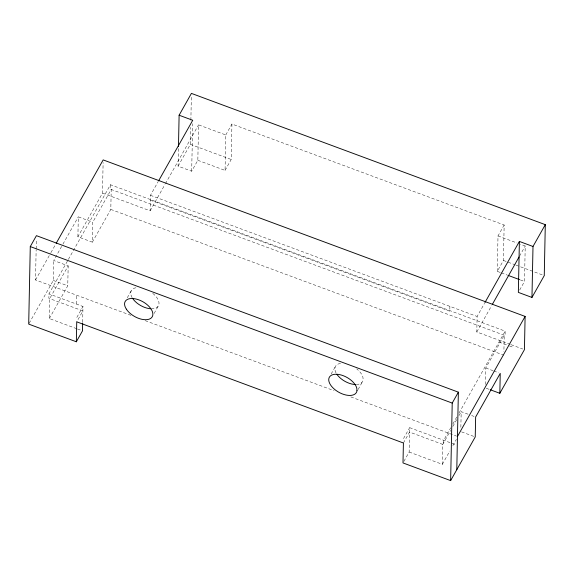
<?xml version="1.0" encoding="UTF-8"?>
<svg xmlns="http://www.w3.org/2000/svg" width="574" height="574" viewBox="0 0 574 574"><rect width="100%" height="100%" fill="white"/><g stroke="black" fill="none" stroke-linecap="round" stroke-linejoin="round"><path stroke-width="0.43" stroke-dasharray="2.87 2.15" d="M130.922 315.348L35.531 279.961L36.14 249.834M36.162 248.951L36.356 239.2M67.409 261.127L48.955 293.866L48.869 298.301L82.893 310.921L76.744 321.835M76.679 328.701L49.314 318.548L49.716 298.616L68.17 265.877L53.705 260.51L62.487 244.919M29.138 323.32L53.296 280.449L53.705 260.51M49.314 318.548L67.761 285.809L68.17 265.877M76.177 303.969L76.364 295.108M77.899 236.789L78.301 216.857L92.766 222.217L92.357 242.156L77.899 236.789L102.495 193.137L103.119 162.535M82.663 322.186L82.986 306.494L48.955 293.866M110.452 184.735L110.366 189.162L505.077 335.575L505.17 331.141L110.452 184.735L67.847 260.352M92.357 242.156L110.804 209.417L111.213 189.477L92.766 222.217M102.495 193.137L150.13 210.809L150.453 195.303L158.295 181.377M197.836 160.304L225.058 170.399L225.783 134.962L198.561 124.859L197.836 160.304L191.687 171.217L178.076 166.166L178.442 148.293M178.076 166.166L190.374 144.339L190.726 127.356M190.869 120.21L191.364 96.073M191.687 171.217L192.656 123.711M225.058 170.399L231.207 159.486L231.932 124.041L504.151 225.015L503.427 260.46L497.278 271.373L500.578 272.593M403.881 461.381L409.147 452.025L409.649 427.659L456.488 445.029M409.147 452.025L442.324 464.33L442.733 444.391L450.64 430.364M449.887 306.373L449.794 311.244L150.352 200.175M460.865 427.257L461.18 411.651L468.413 414.335M510.229 344.371L476.793 331.973L477.109 316.468L484.521 303.316M485.446 384.465L485.783 367.999L504.23 335.259L503.893 351.726M497.278 271.373L498.002 235.928L504.151 225.015M519.671 290.042L524.5 281.468L525.224 246.024L520.274 244.194M35.531 279.961L50.462 253.457M50.899 252.675L55.735 244.101M62.932 244.137L78.301 216.857M76.837 317.408L82.986 306.494M150.13 210.809L164.953 184.505M165.391 183.73L198.561 124.859M127.292 297.755L131.245 290.738M225.783 134.962L231.932 124.041M154.097 313.447L158.489 305.655M331.169 373.983L335.568 366.183M358.104 389.466L362.495 381.667M403.5 438.572L409.649 427.659M403.407 442.999L409.556 432.086L443.587 444.707L443.673 440.28L450.705 427.802M476.793 331.973L491.617 305.669M519.513 256.162L525.224 246.024M452.9 423.906L456.854 416.889M459.049 412.993L505.17 331.141M452.836 426.46L457.227 418.668M458.985 415.547L461.18 411.651M442.324 464.33L449.794 451.078M452.872 445.618L456.38 439.383M498.002 235.928L516.973 242.967M190.374 144.339L231.207 159.486M503.427 260.46L515.093 264.786M515.926 265.095L544.26 275.606M501.403 272.901L507.179 275.046M520.374 279.94L524.5 281.468M150.453 195.303L477.109 316.468M511.061 344.68L522.763 349.021M499.021 342.054L508.629 345.62M509.432 345.914L512.632 347.105M110.804 209.417L503.821 355.191M485.783 367.999L493.009 370.682M493.812 370.976L498.634 372.763M486.178 388.232L489.392 389.423M471.627 415.526L474.038 416.423M53.296 280.449L67.761 285.809M461.582 431.885L474.433 436.656M145.193 320.636L334.068 390.693M350.858 396.921L456.624 436.154M77.512 329.01L82.491 330.861M152.727 293.328A15.534 8.459 29.4 0 1 151.78 308.805M132.092 297.569A15.534 8.459 29.4 0 1 136.397 287.689M356.275 384.53A15.534 8.459 29.4 0 0 363.17 379.529L362.876 377.003A15.534 8.459 29.4 0 0 356.734 368.924M336.027 372.892A15.534 8.459 29.4 0 1 341.788 363.328"/><path stroke-width="0.86" d="M456.789 469.697L458.368 392.164L36.427 235.656L30.279 246.569L28.7 324.102L76.335 341.774L82.491 330.861L82.649 323.054M76.335 341.774L76.744 321.835L403.407 442.999L402.998 462.938L450.64 480.61L475.236 436.95L475.645 417.018L500.241 373.358L499.832 393.298L490.196 389.724M178.478 146.506L179.117 115.223L191.415 93.39L545.3 224.656L544.26 275.606L531.962 297.432L518.351 292.381L519.391 241.432L533.002 246.483L531.962 297.432M450.64 480.61L452.219 403.077L458.368 392.164M56.173 243.319L103.169 159.909L525.11 316.418L524.435 349.645L499.832 393.298M158.733 180.602L192.728 120.267L179.117 115.223M484.958 302.541L519.391 241.432M492.485 304.127L519.075 256.944M533.002 246.483L545.3 224.656M457.464 436.47L525.11 316.418M508.004 275.348L519.549 279.631M30.279 246.569L452.219 403.077M150.962 308.783A15.534 8.459 29.4 0 1 132.515 298.258M355.464 384.53A15.534 8.459 29.4 0 1 336.866 374.27M357.021 390.442L356.727 387.916A15.534 8.459 29.4 0 0 334.355 374.341A15.534 8.459 29.4 0 0 336.242 390.636A15.534 8.459 29.4 0 0 357.021 390.442M126.366 309.171A15.534 8.459 29.4 0 0 150.883 318.269A15.534 8.459 29.4 0 0 138.908 299.893A15.534 8.459 29.4 0 0 126.366 309.171"/></g></svg>
